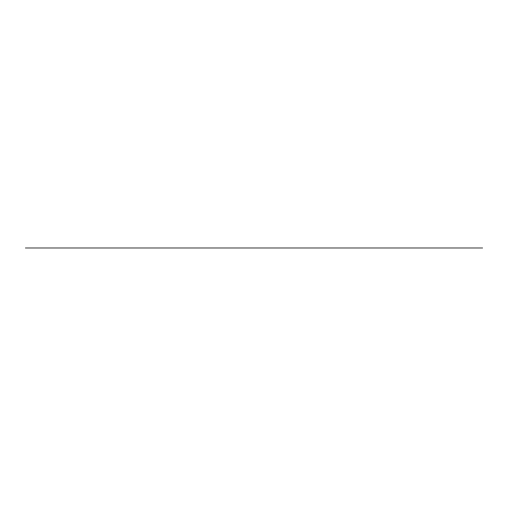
<?xml version="1.0" encoding="UTF-8"?>
<svg xmlns="http://www.w3.org/2000/svg" width="508" height="508" viewBox="0 0 508 508"><rect width="100%" height="100%" fill="white"/><g stroke="black" fill="none" stroke-linecap="round" stroke-linejoin="round"><path stroke-width="0.76" d="M25.4 247.987L482.6 247.987"/></g></svg>
